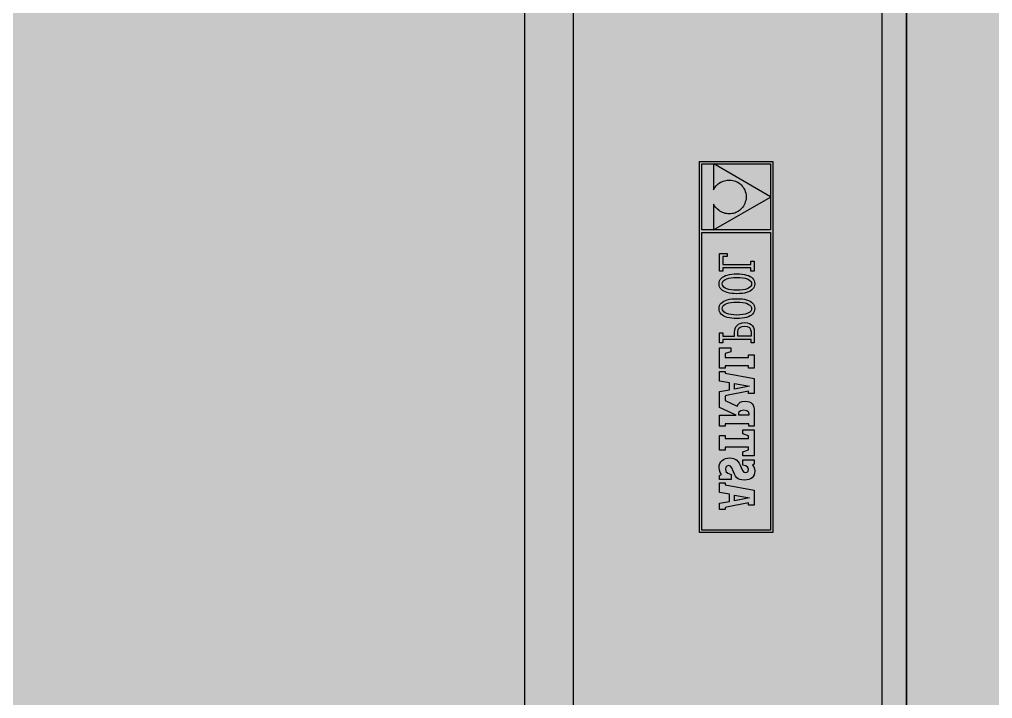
# Model space of a CAD drawing. Header units: millimetres. Extents: x -225363 to 347188, y -782467 to 813415.
# Drawn here: x 27758.2 to 27849.8, y 13054.2 to 13118 of the extents above; entities that cross this region are included whole.
import ezdxf

# ---------------------------------------------------------------- set-up
doc = ezdxf.new("R2010")
doc.units = ezdxf.units.MM
doc.layers.add('Xref SCN', color=8, linetype='Continuous', lineweight=0)
pattern_1 = [(197, (-1424125.8, -442865.07), (-126.479246, -237.872866), [95.25, -285.75]), (287, (-1424185.26, -442833.45), (237.872866, -126.479246), [95.25, -285.75])]

# ---------------------------------------------------------------- blocks, each defined once
blk = doc.blocks.new('Xref SCN')
at = {"layer": 'Xref SCN', "ltscale": 3}
h = blk.add_hatch(dxfattribs=at)
h.set_pattern_fill('CROSS', color=256, scale=30, angle=197)
h.set_pattern_definition(pattern_1)
edge = h.paths.add_edge_path()
edge.add_arc((2267.432, -6082.956), 1150, 110.637803, 180.385556)
edge.add_line((1117.459, -6090.695), (1124.354, -7115.455))
edge.add_arc((2274.328, -7107.717), 1150, 180.385556, 270.385556)
edge.add_line((2282.067, -8257.691), (21549.899, -8127.551))
edge.add_arc((21542.165, -6977.573), 1150.004, 270.385346, 360.440176)
edge.add_line((22692.135, -6968.738), (22692.169, -2095.909))
edge.add_arc((21542.203, -2104.748), 1150, 0.440393, 90.385556)
edge.add_line((21534.465, -954.774), (6081.873, -1059.019))
edge.add_arc((6089.609, -2208.997), 1150.004, 90.385414, 160.133168)
edge.add_arc((-23.552, -0.079), 5350, 290.637802, 340.133308, ccw=False)
edge = h.paths.add_edge_path()
edge.add_arc((21542.203, 18280.173), 1150, 0.440336, 104.369873, ccw=False)
edge.add_line((22692.169, 18289.011), (22692.169, 2403.988))
edge.add_arc((21542.203, 2395.15), 1150, -89.614444, 0.440336, ccw=False)
edge.add_line((21549.942, 1245.176), (6067.062, 1140.931))
edge.add_arc((6059.324, 2290.904), 1149.999, 200.637773, 270.385526, ccw=False)
edge.add_arc((-23.552, -0.079), 5350, 20.637803, 28.595288)
edge.add_arc((5234.302, 2862.396), 636.558, 160.1438, 208.307644, ccw=False)
edge.add_arc((7788.188, 2340.315), 3237.895, 44.330723, 166.819666, ccw=False)
edge.add_arc((13743.189, 8157.794), 5087.073, 224.330723, 255.064923)
edge.add_arc((13751.054, 8258.776), 5186.703, 255.268471, 275.82448)
edge.add_arc((13743.189, 8157.794), 5087.073, 276.028027, 352.804013)
edge.add_arc((13366.13, 8136.437), 5458.916, 353.522168, 372.961677)
edge.add_arc((13743.189, 8157.794), 5087.073, 13.679832, 75.726646)
edge.add_arc((16202.127, 17226.115), 4310.077, 184.542852, 253.768772, ccw=False)
edge.add_arc((12055.192, 16895.671), 150, 104.41774, 184.18014, ccw=False)
edge.add_line((12017.844, 17040.947), (21256.796, 19394.194))
h = blk.add_hatch(dxfattribs=at)
h.set_pattern_fill('CROSS', color=256, scale=30, angle=197)
h.set_pattern_definition(pattern_1)
edge = h.paths.add_edge_path()
edge.add_line((10158.252, 16567.292), (1851.339, 14451.443))
edge.add_arc((2136.746, 13337.423), 1150, 104.369873, 180.385556)
edge.add_line((986.773, 13329.684), (1035.387, 6105.34))
edge.add_arc((2185.361, 6113.079), 1150, 180.385556, 250.133309)
edge.add_arc((-23.552, -0.079), 5350, 54.441025, 70.133309, ccw=False)
edge.add_arc((3168.42, 4685.789), 343.181, 256.39429, 333.3422)
edge.add_arc((7788.188, 2340.315), 4837.895, 44.330723, 153.06453, ccw=False)
edge.add_arc((13743.189, 8157.794), 3487.073, 224.330723, 435.878782)
edge.add_arc((16212.731, 17236.67), 5922.692, 187.7158635, 254.1381203, ccw=False)
edge.add_arc((10541.851, 16468.338), 200, 187.63271, 187.71586, ccw=False)
edge.add_arc((10194.952, 16421.85), 150, 7.63271, 104.16209)
edge = h.paths.add_edge_path()
edge.add_arc((-13757.865, 9268.228), 1150, 104.359925, 180.440336)
edge.add_line((-14907.831, 9259.39), (-14907.831, 2149.033))
edge.add_arc((-13757.865, 2157.871), 1150, 180.440336, 270.385556)
edge.add_line((-13750.126, 1007.897), (-6128.957, 1058.86))
edge.add_arc((-6136.702, 2208.823), 1149.989, 270.385913, 340.133666)
edge.add_arc((-23.552, -0.08), 5350.001, 110.637805, 160.133312, ccw=False)
edge.add_arc((-2314.537, 6082.798), 1150, 290.637803, 360.385556)
edge.add_line((-1164.563, 6090.536), (-1205.642, 12195.067))
edge.add_arc((-2355.616, 12187.329), 1150, 0.385556, 104.359925)
edge.add_line((-2640.83, 13301.399), (-14043.079, 10382.298))
edge = h.paths.add_edge_path()
edge.add_line((-13750.103, -8364.83), (-2217.808, -8287.972))
edge.add_arc((-2225.558, -7138.01), 1149.988, 270.386102, 360.386102)
edge.add_line((-1075.596, -7130.26), (-1082.492, -6105.499))
edge.add_arc((-2232.466, -6113.237), 1150, 0.385556, 70.133309)
edge.add_arc((-23.552, -0.079), 5350, 200.637803, 250.133309, ccw=False)
edge.add_arc((-6106.429, -2291.064), 1150, 20.637803, 90.385556)
edge.add_line((-6114.167, -1141.09), (-13765.593, -1192.053))
edge.add_arc((-13757.843, -2342.015), 1149.988, 90.386136, 180.440991)
edge.add_line((-14907.797, -2350.866), (-14907.831, -7223.695))
edge.add_arc((-13757.865, -7214.856), 1150, 180.440393, 270.385556)
edge.add_arc((-13747.771, -8714.815), 349.993, 90.38185, 90.38556, ccw=False)
blk = doc.blocks.new('MB bom')
at = {"color": 8, "linetype": 'Continuous'}
for p, q in [((-198921.422, 638726.174), (-199017.78, 638726.174)), ((-199017.751, 638726.173), (-198921.452, 638726.174)), ((-198921.452, 638723.869), (-199017.751, 638723.868)), ((-198948.72, 638713.595), (-198983.66, 638713.595)), ((-198983.66, 638713.595), (-198983.66, 638706.673)), ((-198955.382, 638713.375), (-198983.44, 638713.375)), ((-198983.44, 638713.375), (-198983.44, 638706.893)), ((-198955.382, 638706.893), (-198955.382, 638713.375)), ((-198955.152, 638713.366), (-198955.152, 638708.007)), ((-198955.152, 638708.007), (-198952.058, 638713.366)), ((-198952.058, 638713.366), (-198955.152, 638713.366)), ((-198952.047, 638713.366), (-198948.94, 638708.032)), ((-198948.94, 638713.366), (-198952.047, 638713.366)), ((-198948.94, 638708.032), (-198948.94, 638713.366)), ((-198948.72, 638706.673), (-198948.72, 638713.595)), ((-198981.073, 638711.824), (-198981.073, 638711.303)), ((-198979.657, 638711.824), (-198981.073, 638711.824)), ((-198979.148, 638709.1), (-198979.657, 638711.824)), ((-198978.587, 638711.487), (-198978.656, 638711.32)), ((-198978.493, 638711.625), (-198978.587, 638711.487)), ((-198978.372, 638711.734), (-198978.493, 638711.625)), ((-198978.227, 638711.812), (-198978.372, 638711.734)), ((-198978.058, 638711.86), (-198978.227, 638711.812)), ((-198977.865, 638711.876), (-198978.058, 638711.86)), ((-198977.646, 638711.855), (-198977.865, 638711.876)), ((-198977.463, 638711.79), (-198977.646, 638711.855)), ((-198977.304, 638711.677), (-198977.463, 638711.79)), ((-198977.218, 638711.828), (-198977.304, 638711.677)), ((-198976.816, 638711.828), (-198977.218, 638711.828)), ((-198976.816, 638710.762), (-198976.816, 638711.828)), ((-198973.98, 638711.836), (-198976.437, 638711.836)), ((-198976.437, 638711.836), (-198976.437, 638710.771)), ((-198973.98, 638710.771), (-198973.98, 638711.836)), ((-198972.298, 638711.833), (-198973.623, 638711.833)), ((-198973.623, 638711.833), (-198973.623, 638711.311)), ((-198972.042, 638711.822), (-198972.298, 638711.833)), ((-198971.828, 638711.787), (-198972.042, 638711.822)), ((-198971.652, 638711.726), (-198971.828, 638711.787)), ((-198971.514, 638711.638), (-198971.652, 638711.726)), ((-198971.41, 638711.52), (-198971.514, 638711.638)), ((-198971.338, 638711.37), (-198971.41, 638711.52)), ((-198969.151, 638711.824), (-198970.567, 638711.824)), ((-198970.567, 638711.824), (-198970.567, 638711.303)), ((-198968.643, 638709.1), (-198969.151, 638711.824)), ((-198968.17, 638711.836), (-198968.17, 638711.303)), ((-198966.911, 638711.836), (-198968.17, 638711.836)), ((-198966.911, 638711.303), (-198966.911, 638711.836)), ((-198965.485, 638711.835), (-198965.789, 638711.835)), ((-198965.789, 638711.835), (-198965.789, 638711.532)), ((-198965.789, 638711.532), (-198965.485, 638711.532)), ((-198964.729, 638711.835), (-198965.485, 638711.835)), ((-198965.485, 638711.532), (-198965.485, 638708.871)), ((-198965.159, 638711.531), (-198965.159, 638710.281)), ((-198964.743, 638711.531), (-198965.159, 638711.531)), ((-198964.516, 638711.492), (-198964.743, 638711.531)), ((-198964.531, 638711.817), (-198964.729, 638711.835)), ((-198964.352, 638711.765), (-198964.531, 638711.817)), ((-198964.35, 638711.373), (-198964.516, 638711.492)), ((-198964.195, 638711.675), (-198964.352, 638711.765)), ((-198964.066, 638711.548), (-198964.195, 638711.675)), ((-198963.968, 638711.382), (-198964.066, 638711.548)), ((-198963.906, 638711.177), (-198963.968, 638711.382)), ((-198963.258, 638711.439), (-198963.33, 638711.284)), ((-198963.173, 638711.573), (-198963.258, 638711.439)), ((-198963.076, 638711.684), (-198963.173, 638711.573)), ((-198962.966, 638711.771), (-198963.076, 638711.684)), ((-198962.886, 638711.428), (-198962.968, 638711.308)), ((-198962.843, 638711.835), (-198962.966, 638711.771)), ((-198962.792, 638711.514), (-198962.886, 638711.428)), ((-198962.708, 638711.873), (-198962.843, 638711.835)), ((-198962.686, 638711.566), (-198962.792, 638711.514)), ((-198962.56, 638711.886), (-198962.708, 638711.873)), ((-198962.57, 638711.583), (-198962.686, 638711.566)), ((-198962.451, 638711.565), (-198962.57, 638711.583)), ((-198962.413, 638711.873), (-198962.56, 638711.886)), ((-198962.343, 638711.513), (-198962.451, 638711.565)), ((-198962.277, 638711.835), (-198962.413, 638711.873)), ((-198962.246, 638711.427), (-198962.343, 638711.513)), ((-198962.155, 638711.772), (-198962.277, 638711.835)), ((-198962.161, 638711.306), (-198962.246, 638711.427)), ((-198962.045, 638711.685), (-198962.155, 638711.772)), ((-198961.947, 638711.574), (-198962.045, 638711.685)), ((-198961.863, 638711.441), (-198961.947, 638711.574)), ((-198961.791, 638711.286), (-198961.863, 638711.441)), ((-198960.924, 638711.439), (-198960.996, 638711.284)), ((-198960.84, 638711.573), (-198960.924, 638711.439)), ((-198960.743, 638711.684), (-198960.84, 638711.573)), ((-198960.633, 638711.771), (-198960.743, 638711.684)), ((-198960.553, 638711.428), (-198960.635, 638711.308)), ((-198960.51, 638711.835), (-198960.633, 638711.771)), ((-198960.458, 638711.514), (-198960.553, 638711.428)), ((-198960.375, 638711.873), (-198960.51, 638711.835)), ((-198960.352, 638711.566), (-198960.458, 638711.514)), ((-198960.227, 638711.886), (-198960.375, 638711.873)), ((-198960.236, 638711.583), (-198960.352, 638711.566)), ((-198960.118, 638711.565), (-198960.236, 638711.583)), ((-198960.079, 638711.873), (-198960.227, 638711.886)), ((-198960.01, 638711.513), (-198960.118, 638711.565)), ((-198959.944, 638711.835), (-198960.079, 638711.873)), ((-198959.913, 638711.427), (-198960.01, 638711.513)), ((-198959.821, 638711.772), (-198959.944, 638711.835)), ((-198959.828, 638711.306), (-198959.913, 638711.427)), ((-198959.711, 638711.685), (-198959.821, 638711.772)), ((-198959.614, 638711.574), (-198959.711, 638711.685)), ((-198959.529, 638711.441), (-198959.614, 638711.574)), ((-198959.458, 638711.286), (-198959.529, 638711.441)), ((-198958.087, 638711.836), (-198959.031, 638711.836)), ((-198959.031, 638711.836), (-198959.031, 638711.521)), ((-198959.031, 638711.521), (-198958.729, 638711.521)), ((-198958.729, 638711.521), (-198958.729, 638708.881)), ((-198958.402, 638708.883), (-198958.402, 638711.522)), ((-198958.402, 638711.522), (-198958.087, 638711.522)), ((-198958.087, 638711.522), (-198958.087, 638711.836)), ((-198980.843, 638711.303), (-198981.246, 638709.204)), ((-198981.073, 638711.303), (-198980.843, 638711.303)), ((-198980.383, 638711.376), (-198980.648, 638709.984)), ((-198980.13, 638709.984), (-198980.383, 638711.376)), ((-198978.698, 638711.126), (-198978.712, 638710.904)), ((-198978.712, 638710.904), (-198978.699, 638710.679)), ((-198978.699, 638710.679), (-198978.66, 638710.488)), ((-198978.656, 638711.32), (-198978.698, 638711.126)), ((-198978.66, 638710.488), (-198978.59, 638710.326)), ((-198977.999, 638711.012), (-198977.965, 638711.164)), ((-198977.961, 638710.844), (-198977.999, 638711.012)), ((-198977.965, 638711.164), (-198977.871, 638711.265)), ((-198977.816, 638710.717), (-198977.961, 638710.844)), ((-198977.871, 638711.265), (-198977.727, 638711.302)), ((-198977.516, 638710.589), (-198977.816, 638710.717)), ((-198977.727, 638711.302), (-198977.522, 638711.238)), ((-198977.522, 638711.238), (-198977.377, 638711.054)), ((-198977.29, 638710.5), (-198977.516, 638710.589)), ((-198977.377, 638711.054), (-198977.304, 638710.762)), ((-198977.304, 638710.762), (-198976.816, 638710.762)), ((-198977.102, 638710.404), (-198977.29, 638710.5)), ((-198976.437, 638710.771), (-198976.05, 638710.771)), ((-198976.05, 638710.771), (-198975.868, 638711.303)), ((-198975.868, 638711.303), (-198975.602, 638711.303)), ((-198975.602, 638711.303), (-198975.602, 638709.1)), ((-198974.791, 638709.1), (-198974.791, 638711.303)), ((-198974.791, 638711.303), (-198974.549, 638711.303)), ((-198974.549, 638711.303), (-198974.367, 638710.771)), ((-198974.367, 638710.771), (-198973.98, 638710.771)), ((-198973.623, 638711.311), (-198973.412, 638711.311)), ((-198973.412, 638711.311), (-198973.412, 638709.1)), ((-198972.596, 638711.311), (-198972.596, 638710.369)), ((-198972.475, 638711.311), (-198972.596, 638711.311)), ((-198972.259, 638711.268), (-198972.475, 638711.311)), ((-198972.263, 638710.42), (-198972.145, 638710.579)), ((-198972.143, 638711.125), (-198972.259, 638711.268)), ((-198972.145, 638710.579), (-198972.108, 638710.857)), ((-198972.108, 638710.857), (-198972.143, 638711.125)), ((-198971.533, 638710.352), (-198971.387, 638710.503)), ((-198971.387, 638710.503), (-198971.308, 638710.704)), ((-198971.297, 638711.188), (-198971.338, 638711.37)), ((-198971.308, 638710.704), (-198971.283, 638710.97)), ((-198971.283, 638710.97), (-198971.297, 638711.188)), ((-198970.337, 638711.303), (-198970.74, 638709.204)), ((-198970.567, 638711.303), (-198970.337, 638711.303)), ((-198969.877, 638711.376), (-198970.143, 638709.984)), ((-198969.624, 638709.984), (-198969.877, 638711.376)), ((-198968.17, 638711.303), (-198967.964, 638711.303)), ((-198967.964, 638711.303), (-198967.964, 638709.1)), ((-198967.153, 638711.303), (-198966.911, 638711.303)), ((-198967.153, 638709.1), (-198967.153, 638711.303)), ((-198964.412, 638710.384), (-198964.301, 638710.512)), ((-198964.247, 638711.179), (-198964.35, 638711.373)), ((-198964.301, 638710.512), (-198964.234, 638710.688)), ((-198964.211, 638710.911), (-198964.247, 638711.179)), ((-198964.234, 638710.688), (-198964.211, 638710.911)), ((-198964.036, 638710.343), (-198963.954, 638710.507)), ((-198963.954, 638710.507), (-198963.903, 638710.702)), ((-198963.885, 638710.93), (-198963.906, 638711.177)), ((-198963.903, 638710.702), (-198963.885, 638710.93)), ((-198963.467, 638710.693), (-198963.487, 638710.456)), ((-198963.434, 638710.91), (-198963.467, 638710.693)), ((-198963.388, 638711.107), (-198963.434, 638710.91)), ((-198963.33, 638711.284), (-198963.388, 638711.107)), ((-198963.158, 638710.49), (-198963.167, 638710.202)), ((-198963.133, 638710.745), (-198963.158, 638710.49)), ((-198963.093, 638710.966), (-198963.133, 638710.745)), ((-198963.038, 638711.154), (-198963.093, 638710.966)), ((-198962.968, 638711.308), (-198963.038, 638711.154)), ((-198962.089, 638711.152), (-198962.161, 638711.306)), ((-198962.031, 638710.964), (-198962.089, 638711.152)), ((-198961.989, 638710.743), (-198962.031, 638710.964)), ((-198961.963, 638710.489), (-198961.989, 638710.743)), ((-198961.954, 638710.202), (-198961.963, 638710.489)), ((-198961.732, 638711.109), (-198961.791, 638711.286)), ((-198961.686, 638710.912), (-198961.732, 638711.109)), ((-198961.653, 638710.694), (-198961.686, 638710.912)), ((-198961.634, 638710.457), (-198961.653, 638710.694)), ((-198961.134, 638710.693), (-198961.153, 638710.456)), ((-198961.101, 638710.91), (-198961.134, 638710.693)), ((-198961.055, 638711.107), (-198961.101, 638710.91)), ((-198960.996, 638711.284), (-198961.055, 638711.107)), ((-198960.825, 638710.49), (-198960.833, 638710.202)), ((-198960.8, 638710.745), (-198960.825, 638710.49)), ((-198960.759, 638710.966), (-198960.8, 638710.745)), ((-198960.704, 638711.154), (-198960.759, 638710.966)), ((-198960.635, 638711.308), (-198960.704, 638711.154)), ((-198959.756, 638711.152), (-198959.828, 638711.306)), ((-198959.698, 638710.964), (-198959.756, 638711.152)), ((-198959.656, 638710.743), (-198959.698, 638710.964)), ((-198959.629, 638710.489), (-198959.656, 638710.743)), ((-198959.62, 638710.202), (-198959.629, 638710.489)), ((-198959.399, 638711.109), (-198959.458, 638711.286)), ((-198959.353, 638710.912), (-198959.399, 638711.109)), ((-198959.32, 638710.694), (-198959.353, 638710.912)), ((-198959.3, 638710.457), (-198959.32, 638710.694)), ((-198953.233, 638710.547), (-198953.318, 638710.446)), ((-198953.138, 638710.642), (-198953.233, 638710.547)), ((-198953.034, 638710.729), (-198953.138, 638710.642)), ((-198952.92, 638710.809), (-198953.034, 638710.729)), ((-198952.797, 638710.88), (-198952.92, 638710.809)), ((-198952.664, 638710.941), (-198952.797, 638710.88)), ((-198952.522, 638710.993), (-198952.664, 638710.941)), ((-198952.371, 638711.034), (-198952.522, 638710.993)), ((-198952.212, 638711.064), (-198952.371, 638711.034)), ((-198952.043, 638711.081), (-198952.212, 638711.064)), ((-198951.865, 638711.063), (-198952.043, 638711.081)), ((-198951.697, 638711.031), (-198951.865, 638711.063)), ((-198951.541, 638710.988), (-198951.697, 638711.031)), ((-198951.395, 638710.933), (-198951.541, 638710.988)), ((-198951.26, 638710.867), (-198951.395, 638710.933)), ((-198951.135, 638710.792), (-198951.26, 638710.867)), ((-198951.022, 638710.707), (-198951.135, 638710.792)), ((-198950.918, 638710.615), (-198951.022, 638710.707)), ((-198950.825, 638710.515), (-198950.918, 638710.615)), ((-198950.743, 638710.408), (-198950.825, 638710.515)), ((-198980.648, 638709.984), (-198980.13, 638709.984)), ((-198978.194, 638709.644), (-198978.664, 638709.644)), ((-198978.664, 638709.644), (-198978.664, 638708.573)), ((-198978.59, 638710.326), (-198978.486, 638710.189)), ((-198978.486, 638710.189), (-198978.344, 638710.072)), ((-198978.344, 638710.072), (-198978.16, 638709.969)), ((-198978.069, 638709.342), (-198978.194, 638709.644)), ((-198978.16, 638709.969), (-198977.93, 638709.877)), ((-198977.93, 638709.877), (-198977.569, 638709.727)), ((-198977.569, 638709.727), (-198977.391, 638709.589)), ((-198977.391, 638709.589), (-198977.343, 638709.419)), ((-198976.948, 638710.297), (-198977.102, 638710.404)), ((-198976.826, 638710.179), (-198976.948, 638710.297)), ((-198976.736, 638710.045), (-198976.826, 638710.179)), ((-198976.674, 638709.894), (-198976.736, 638710.045)), ((-198976.638, 638709.724), (-198976.674, 638709.894)), ((-198976.626, 638709.531), (-198976.638, 638709.724)), ((-198972.596, 638710.369), (-198972.471, 638710.369)), ((-198972.592, 638708.568), (-198972.593, 638710.119)), ((-198972.593, 638710.119), (-198971.862, 638708.568)), ((-198972.471, 638710.369), (-198972.263, 638710.42)), ((-198971.754, 638710.231), (-198971.533, 638710.352)), ((-198971.227, 638709.1), (-198971.754, 638710.231)), ((-198970.143, 638709.984), (-198969.624, 638709.984)), ((-198966.62, 638709.633), (-198966.802, 638709.1)), ((-198966.245, 638709.633), (-198966.62, 638709.633)), ((-198966.245, 638708.568), (-198966.245, 638709.633)), ((-198965.159, 638710.281), (-198964.757, 638710.281)), ((-198965.159, 638708.871), (-198965.159, 638709.978)), ((-198965.159, 638709.978), (-198964.771, 638709.978)), ((-198964.771, 638709.978), (-198964.593, 638709.992)), ((-198964.757, 638710.281), (-198964.564, 638710.307)), ((-198964.593, 638709.992), (-198964.426, 638710.035)), ((-198964.564, 638710.307), (-198964.412, 638710.384)), ((-198964.426, 638710.035), (-198964.275, 638710.108)), ((-198964.275, 638710.108), (-198964.144, 638710.21)), ((-198964.144, 638710.21), (-198964.036, 638710.343)), ((-198963.487, 638710.456), (-198963.493, 638710.202)), ((-198963.493, 638710.202), (-198963.487, 638709.946)), ((-198963.487, 638709.946), (-198963.467, 638709.709)), ((-198963.467, 638709.709), (-198963.435, 638709.492)), ((-198963.167, 638710.202), (-198963.158, 638709.915)), ((-198963.158, 638709.915), (-198963.132, 638709.66)), ((-198963.132, 638709.66), (-198963.09, 638709.439)), ((-198962.029, 638709.437), (-198961.988, 638709.658)), ((-198961.988, 638709.658), (-198961.962, 638709.913)), ((-198961.962, 638709.913), (-198961.954, 638710.202)), ((-198961.687, 638709.494), (-198961.654, 638709.711)), ((-198961.654, 638709.711), (-198961.634, 638709.947)), ((-198961.627, 638710.202), (-198961.634, 638710.457)), ((-198961.634, 638709.947), (-198961.627, 638710.202)), ((-198961.153, 638710.456), (-198961.16, 638710.202)), ((-198961.16, 638710.202), (-198961.154, 638709.946)), ((-198961.154, 638709.946), (-198961.134, 638709.709)), ((-198961.134, 638709.709), (-198961.102, 638709.492)), ((-198960.833, 638710.202), (-198960.825, 638709.915)), ((-198960.825, 638709.915), (-198960.799, 638709.66)), ((-198960.799, 638709.66), (-198960.757, 638709.439)), ((-198959.695, 638709.437), (-198959.654, 638709.658)), ((-198959.654, 638709.658), (-198959.629, 638709.913)), ((-198959.629, 638709.913), (-198959.62, 638710.202)), ((-198959.354, 638709.494), (-198959.32, 638709.711)), ((-198959.32, 638709.711), (-198959.3, 638709.947)), ((-198959.294, 638710.202), (-198959.3, 638710.457)), ((-198959.3, 638709.947), (-198959.294, 638710.202)), ((-198953.638, 638709.611), (-198953.643, 638709.482)), ((-198953.623, 638709.74), (-198953.638, 638709.611)), ((-198953.597, 638709.866), (-198953.623, 638709.74)), ((-198953.561, 638709.99), (-198953.597, 638709.866)), ((-198953.515, 638710.11), (-198953.561, 638709.99)), ((-198953.46, 638710.227), (-198953.515, 638710.11)), ((-198953.394, 638710.339), (-198953.46, 638710.227)), ((-198953.318, 638710.446), (-198953.394, 638710.339)), ((-198950.671, 638710.295), (-198950.743, 638710.408)), ((-198950.61, 638710.178), (-198950.671, 638710.295)), ((-198950.559, 638710.056), (-198950.61, 638710.178)), ((-198950.518, 638709.93), (-198950.559, 638710.056)), ((-198950.488, 638709.802), (-198950.518, 638709.93)), ((-198950.468, 638709.671), (-198950.488, 638709.802)), ((-198950.458, 638709.54), (-198950.468, 638709.671)), ((-198981.393, 638709.1), (-198981.484, 638709.1)), ((-198981.484, 638709.1), (-198981.484, 638708.568)), ((-198981.338, 638709.106), (-198981.393, 638709.1)), ((-198981.284, 638709.135), (-198981.338, 638709.106)), ((-198981.246, 638709.204), (-198981.284, 638709.135)), ((-198980.887, 638708.568), (-198980.72, 638709.517)), ((-198980.72, 638709.517), (-198980.051, 638709.513)), ((-198980.051, 638709.513), (-198979.891, 638708.568)), ((-198978.979, 638709.1), (-198979.148, 638709.1)), ((-198978.979, 638708.568), (-198978.979, 638709.1)), ((-198978.293, 638708.573), (-198978.194, 638708.754)), ((-198978.194, 638708.754), (-198977.982, 638708.622)), ((-198977.902, 638709.171), (-198978.069, 638709.342)), ((-198977.68, 638709.117), (-198977.902, 638709.171)), ((-198977.508, 638709.157), (-198977.68, 638709.117)), ((-198977.388, 638709.264), (-198977.508, 638709.157)), ((-198977.343, 638709.419), (-198977.388, 638709.264)), ((-198977.156, 638708.596), (-198977.001, 638708.681)), ((-198977.001, 638708.681), (-198976.871, 638708.797)), ((-198976.871, 638708.797), (-198976.766, 638708.942)), ((-198976.766, 638708.942), (-198976.69, 638709.114)), ((-198976.69, 638709.114), (-198976.642, 638709.311)), ((-198976.642, 638709.311), (-198976.626, 638709.531)), ((-198975.602, 638709.1), (-198975.904, 638709.1)), ((-198975.904, 638709.1), (-198975.904, 638708.568)), ((-198974.5, 638709.1), (-198974.791, 638709.1)), ((-198974.5, 638708.568), (-198974.5, 638709.1)), ((-198973.412, 638709.1), (-198973.623, 638709.1)), ((-198973.623, 638709.1), (-198973.623, 638708.568)), ((-198970.888, 638709.1), (-198971.227, 638709.1)), ((-198970.832, 638709.106), (-198970.888, 638709.1)), ((-198970.779, 638709.135), (-198970.832, 638709.106)), ((-198970.74, 638709.204), (-198970.779, 638709.135)), ((-198970.381, 638708.568), (-198970.214, 638709.517)), ((-198970.214, 638709.517), (-198969.546, 638709.513)), ((-198969.546, 638709.513), (-198969.385, 638708.568)), ((-198968.473, 638709.1), (-198968.643, 638709.1)), ((-198968.473, 638708.568), (-198968.473, 638709.1)), ((-198967.964, 638709.1), (-198968.17, 638709.1)), ((-198968.17, 638709.1), (-198968.17, 638708.568)), ((-198966.802, 638709.1), (-198967.153, 638709.1)), ((-198965.485, 638708.871), (-198965.787, 638708.871)), ((-198965.787, 638708.871), (-198965.787, 638708.568)), ((-198964.854, 638708.871), (-198965.159, 638708.871)), ((-198964.853, 638708.568), (-198964.854, 638708.871)), ((-198963.435, 638709.492), (-198963.39, 638709.294)), ((-198963.39, 638709.294), (-198963.331, 638709.117)), ((-198963.331, 638709.117), (-198963.26, 638708.962)), ((-198963.26, 638708.962), (-198963.176, 638708.829)), ((-198963.176, 638708.829), (-198963.079, 638708.718)), ((-198963.09, 638709.439), (-198963.033, 638709.251)), ((-198963.079, 638708.718), (-198962.97, 638708.631)), ((-198963.033, 638709.251), (-198962.962, 638709.097)), ((-198962.97, 638708.631), (-198962.848, 638708.568)), ((-198962.962, 638709.097), (-198962.878, 638708.976)), ((-198962.878, 638708.976), (-198962.781, 638708.89)), ((-198962.781, 638708.89), (-198962.674, 638708.838)), ((-198962.674, 638708.838), (-198962.556, 638708.82)), ((-198962.556, 638708.82), (-198962.439, 638708.838)), ((-198962.439, 638708.838), (-198962.333, 638708.889)), ((-198962.333, 638708.889), (-198962.238, 638708.975)), ((-198962.282, 638708.569), (-198962.159, 638708.632)), ((-198962.238, 638708.975), (-198962.155, 638709.095)), ((-198962.159, 638708.632), (-198962.048, 638708.72)), ((-198962.155, 638709.095), (-198962.085, 638709.249)), ((-198962.085, 638709.249), (-198962.029, 638709.437)), ((-198962.048, 638708.72), (-198961.95, 638708.83)), ((-198961.95, 638708.83), (-198961.865, 638708.964)), ((-198961.865, 638708.964), (-198961.793, 638709.119)), ((-198961.793, 638709.119), (-198961.733, 638709.296)), ((-198961.733, 638709.296), (-198961.687, 638709.494)), ((-198961.102, 638709.492), (-198961.056, 638709.294)), ((-198961.056, 638709.294), (-198960.998, 638709.117)), ((-198960.998, 638709.117), (-198960.927, 638708.962)), ((-198960.927, 638708.962), (-198960.843, 638708.829)), ((-198960.843, 638708.829), (-198960.746, 638708.718)), ((-198960.757, 638709.439), (-198960.7, 638709.251)), ((-198960.746, 638708.718), (-198960.636, 638708.631)), ((-198960.7, 638709.251), (-198960.629, 638709.097)), ((-198960.636, 638708.631), (-198960.514, 638708.568)), ((-198960.629, 638709.097), (-198960.544, 638708.976)), ((-198960.544, 638708.976), (-198960.448, 638708.89)), ((-198960.448, 638708.89), (-198960.34, 638708.838)), ((-198960.34, 638708.838), (-198960.222, 638708.82)), ((-198960.222, 638708.82), (-198960.106, 638708.838)), ((-198960.106, 638708.838), (-198959.999, 638708.889)), ((-198959.999, 638708.889), (-198959.904, 638708.975)), ((-198959.948, 638708.569), (-198959.825, 638708.632)), ((-198959.904, 638708.975), (-198959.821, 638709.095)), ((-198959.825, 638708.632), (-198959.715, 638708.72)), ((-198959.821, 638709.095), (-198959.751, 638709.249)), ((-198959.751, 638709.249), (-198959.695, 638709.437)), ((-198959.715, 638708.72), (-198959.617, 638708.83)), ((-198959.617, 638708.83), (-198959.532, 638708.964)), ((-198959.532, 638708.964), (-198959.459, 638709.119)), ((-198959.459, 638709.119), (-198959.4, 638709.296)), ((-198959.4, 638709.296), (-198959.354, 638709.494)), ((-198959.043, 638708.881), (-198959.043, 638708.568)), ((-198958.729, 638708.881), (-198959.043, 638708.881)), ((-198957.664, 638708.883), (-198958.402, 638708.883)), ((-198957.361, 638709.282), (-198957.664, 638709.282)), ((-198957.664, 638709.282), (-198957.664, 638708.883)), ((-198957.361, 638708.568), (-198957.361, 638709.282)), ((-198953.643, 638709.482), (-198953.638, 638709.352)), ((-198953.638, 638709.352), (-198953.622, 638709.223)), ((-198953.622, 638709.223), (-198953.596, 638709.094)), ((-198953.596, 638709.094), (-198953.559, 638708.967)), ((-198953.559, 638708.967), (-198953.512, 638708.842)), ((-198953.512, 638708.842), (-198953.453, 638708.72)), ((-198953.453, 638708.72), (-198953.384, 638708.601)), ((-198950.743, 638708.536), (-198950.672, 638708.649)), ((-198950.672, 638708.649), (-198950.611, 638708.767)), ((-198950.611, 638708.767), (-198950.561, 638708.89)), ((-198950.561, 638708.89), (-198950.52, 638709.016)), ((-198950.52, 638709.016), (-198950.489, 638709.145)), ((-198950.489, 638709.145), (-198950.469, 638709.276)), ((-198950.469, 638709.276), (-198950.458, 638709.407)), ((-198950.458, 638709.407), (-198950.458, 638709.54)), ((-198981.484, 638708.568), (-198980.887, 638708.568)), ((-198979.891, 638708.568), (-198978.979, 638708.568)), ((-198978.664, 638708.573), (-198978.293, 638708.573)), ((-198977.982, 638708.622), (-198977.77, 638708.548)), ((-198977.77, 638708.548), (-198977.533, 638708.525)), ((-198977.533, 638708.525), (-198977.334, 638708.543)), ((-198977.334, 638708.543), (-198977.156, 638708.596)), ((-198975.904, 638708.568), (-198974.5, 638708.568)), ((-198973.623, 638708.568), (-198972.592, 638708.568)), ((-198971.862, 638708.568), (-198970.381, 638708.568)), ((-198969.385, 638708.568), (-198968.473, 638708.568)), ((-198968.17, 638708.568), (-198966.245, 638708.568)), ((-198965.787, 638708.568), (-198964.853, 638708.568)), ((-198962.848, 638708.568), (-198962.713, 638708.53)), ((-198962.713, 638708.53), (-198962.565, 638708.517)), ((-198962.565, 638708.517), (-198962.417, 638708.53)), ((-198962.417, 638708.53), (-198962.282, 638708.569)), ((-198960.514, 638708.568), (-198960.379, 638708.53)), ((-198960.379, 638708.53), (-198960.232, 638708.517)), ((-198960.232, 638708.517), (-198960.084, 638708.53)), ((-198960.084, 638708.53), (-198959.948, 638708.569)), ((-198959.043, 638708.568), (-198957.361, 638708.568)), ((-198952.734, 638708.004), (-198955.152, 638708.004)), ((-198955.152, 638708.004), (-198955.152, 638706.893)), ((-198953.384, 638708.601), (-198953.303, 638708.487)), ((-198953.303, 638708.487), (-198953.212, 638708.378)), ((-198953.212, 638708.378), (-198953.109, 638708.274)), ((-198953.109, 638708.274), (-198952.996, 638708.177)), ((-198952.996, 638708.177), (-198952.87, 638708.087)), ((-198952.87, 638708.087), (-198952.734, 638708.004)), ((-198951.372, 638708.004), (-198951.243, 638708.071)), ((-198948.94, 638708.004), (-198951.372, 638708.004)), ((-198951.243, 638708.071), (-198951.123, 638708.148)), ((-198951.123, 638708.148), (-198951.013, 638708.233)), ((-198951.013, 638708.233), (-198950.913, 638708.327)), ((-198950.913, 638708.327), (-198950.823, 638708.428)), ((-198950.823, 638708.428), (-198950.743, 638708.536)), ((-198948.94, 638706.893), (-198948.94, 638708.004)), ((-198983.44, 638706.893), (-198955.382, 638706.893)), ((-198955.152, 638706.893), (-198948.94, 638706.893)), ((-198983.66, 638706.673), (-198948.72, 638706.673)), ((-199005.877, 638694.811), (-198933.325, 638694.811)), ((-198933.325, 638690.176), (-199005.877, 638690.176))]:
    blk.add_line(p, q, dxfattribs=at)
blk = doc.blocks.new('PMBCB')
h = blk.add_hatch()
h.set_pattern_fill('BTCT2', color=8, scale=30, pattern_type=2)
h.set_pattern_definition([(50, (-27194.2, -11189.96), (215.17805, -18.8256), [22.5, -247.5]), (355, (-27194.2, -11189.96), (-41.6254, 225.6576), [18, -198]), (100.4514, (-27176.26, -11191.53), (173.5528, 206.8319), [19.122, -210.3426]), (46.1842, (-27194.2, -11129.96), (320.1723, -49.6557), [33.75, -371.25]), (96.6356, (-27167.5, -11134.1), (280.3988, 292.2354), [28.683, -315.514]), (351.1842, (-27194.2, -11129.96), (280.3986, 292.2356), [27, -297]), (21, (-27164.2, -11144.96), (179.0721, -120.7857), [22.5, -247.5]), (326, (-27164.2, -11144.96), (72.9946, 217.545), [18, -198]), (71.4514, (-27149.27, -11155.03), (252.0668, 96.7591), [19.122, -210.3426]), (37.5, (-27194.194, -11189.96), (3.64796, 99.86816), [0, -195.6, 0, -201, 0, -198.75]), (7.5, (-27194.19, -11189.96), (78.92086, 118.3235), [0, -114.6, 0, -191.1, 0, -75.75]), (327.5, (-27261.094, -11189.96), (160.14673, -6.76646), [0, -75, 0, -234, 0, -310.5]), (317.5, (-27291.1, -11189.96), (174.95585, 30.0315), [0, -97.5, 0, -155.4, 0, -220.5]), (45, (-27194.19, -11189.96), (-63.6396, 63.6396), []), (45, (-27194.19, -11168.96), (-63.6396, 63.6396), [])])
h.paths.add_polyline_path([(6600, 2700), (-2900, 2700), (-2900, -200), (6600, -200)])
h.paths.add_polyline_path([(5000, 2500), (5000, 0), (0, 0), (0, 2500)], flags=16)
h.paths.add_polyline_path([(5200, 2500), (6400, 2500), (6400, 0), (5200, 0)], flags=16)
h.paths.add_polyline_path([(-200, 2500), (-200, 0), (-2700, 0), (-2700, 2500)], flags=16)
h.paths.add_polyline_path([(5350.968, 389.341), (6075.73, 389.341), (6075.73, 539.341), (5350.968, 539.341)], flags=0)
h.paths.add_polyline_path([(5451.738, 547.351), (5986.024, 547.351), (5986.024, 775.923), (5451.738, 775.923)], flags=0)
h.paths.add_polyline_path([(4155.052, 389.341), (4879.814, 389.341), (4879.814, 539.341), (4155.052, 539.341)], flags=0)
h.paths.add_polyline_path([(4255.822, 547.351), (4790.108, 547.351), (4790.108, 775.923), (4255.822, 775.923)], flags=0)
h.paths.add_polyline_path([(-1032.124, 389.341), (-307.362, 389.341), (-307.362, 539.341), (-1032.124, 539.341)], flags=0)
h.paths.add_polyline_path([(-931.354, 547.351), (-397.069, 547.351), (-397.069, 775.923), (-931.354, 775.923)], flags=0)
at = {"color": 8, "xscale": -0.998699011935332, "yscale": 0.998699011935332, "zscale": 0.998699011935332, "rotation": 270}
blk.add_blockref('MB bom', (-637462.743, 200790.955), dxfattribs=at)

msp = doc.modelspace()

# ---------------------------------------------------------------- block references
msp.add_blockref('Xref SCN', (18946.531, 15698.977))

# ---------------------------------------------------------------- next in the draw order: block references
msp.add_blockref('PMBCB', (27409.218, 11003.611))

doc.saveas('drawing.dxf')
